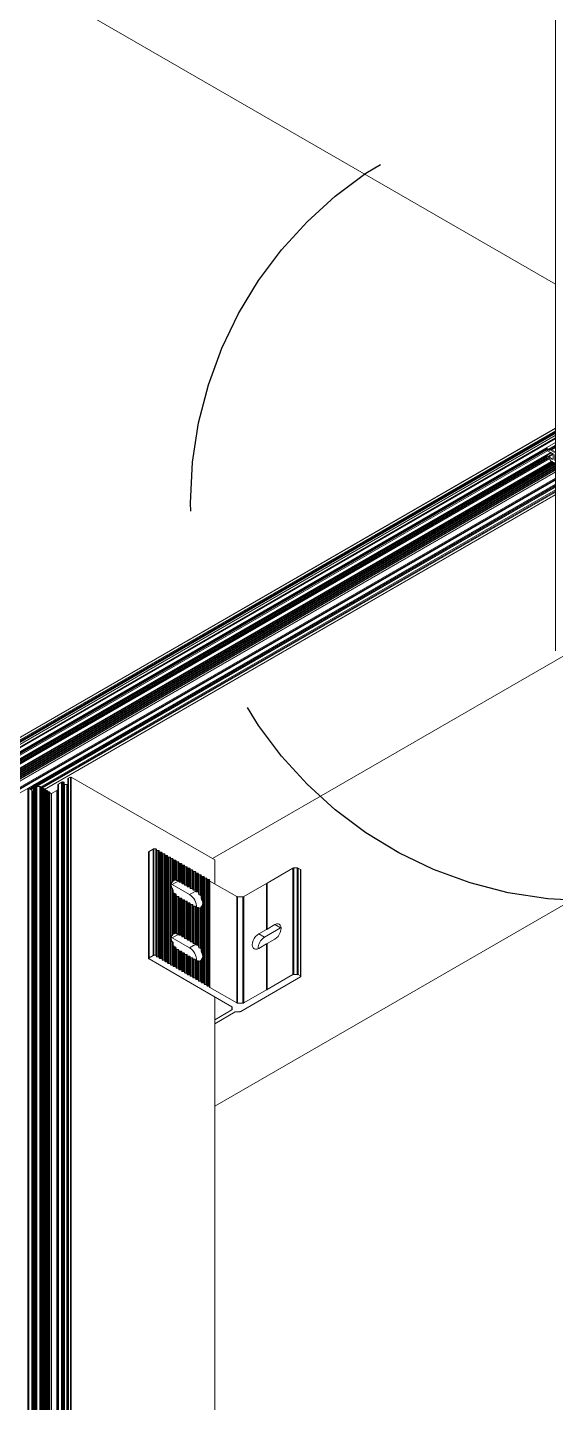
# Model space of a CAD drawing. Header units: millimetres. Extents: x 39 to 459, y 26 to 647.
# Drawn here: x 59.2 to 65.68, y 110.92 to 127.8 of the extents above; entities that cross this region are included whole.
import ezdxf

# ---------------------------------------------------------------- set-up
doc = ezdxf.new("R2010")
doc.units = ezdxf.units.MM
doc.linetypes.add('DASH2', pattern=[19.05, 12.7, -6.35])
doc.layers.add('ANTET', color=7, linetype='Continuous')

msp = doc.modelspace()

# ---------------------------------------------------------------- linework, layer by layer
at = {"color": 7, "linetype": 'Continuous', "lineweight": 15}
for p, q in [((65.681, 153.136), (65.681, 120.144)), ((54.718, 130.975), (65.681, 124.648)), ((65.681, 122.877), (52.989, 115.552)), ((65.681, 122.761), (52.99, 115.436)), ((53.004, 115.496), (65.681, 122.812)), ((65.575, 122.63), (52.847, 115.284)), ((65.575, 122.615), (52.847, 115.269)), ((65.576, 122.631), (52.848, 115.286)), ((65.576, 122.612), (52.848, 115.266)), ((65.581, 122.602), (52.853, 115.257)), ((65.583, 122.6), (52.855, 115.254)), ((65.62, 122.579), (52.892, 115.233)), ((65.629, 122.574), (52.901, 115.228)), ((65.575, 122.63), (65.575, 122.615)), ((65.576, 122.612), (65.581, 122.602)), ((65.586, 122.626), (65.578, 122.631)), ((65.583, 122.6), (65.62, 122.579)), ((65.589, 122.617), (65.589, 122.621)), ((65.645, 122.564), (65.589, 122.532)), ((65.591, 122.612), (65.681, 122.664)), ((65.606, 122.604), (65.592, 122.612)), ((65.654, 122.559), (65.598, 122.527)), ((65.627, 122.614), (65.608, 122.603)), ((65.627, 122.614), (65.608, 122.603)), ((65.62, 122.579), (65.624, 122.585)), ((65.624, 122.585), (65.629, 122.574)), ((65.629, 122.574), (65.645, 122.564)), ((65.638, 122.602), (65.633, 122.611)), ((65.65, 122.601), (65.644, 122.598)), ((65.65, 122.601), (65.644, 122.598)), ((65.645, 122.564), (65.65, 122.57)), ((65.65, 122.57), (65.654, 122.559)), ((65.654, 122.559), (65.654, 122.494)), ((65.661, 122.589), (65.656, 122.598)), ((65.672, 122.588), (65.667, 122.585)), ((65.672, 122.588), (65.667, 122.585)), ((65.675, 122.555), (65.671, 122.55)), ((65.68, 122.545), (65.675, 122.555)), ((65.681, 122.58), (65.678, 122.585)), ((65.575, 122.53), (52.847, 115.184)), ((65.575, 122.515), (52.847, 115.169)), ((65.576, 122.532), (52.848, 115.186)), ((65.578, 122.51), (52.85, 115.165)), ((65.581, 122.535), (52.853, 115.189)), ((65.586, 122.506), (52.858, 115.16)), ((52.86, 115.159), (65.588, 122.505)), ((65.606, 122.506), (52.878, 115.16)), ((65.608, 122.503), (52.88, 115.158)), ((65.627, 122.47), (52.899, 115.124)), ((65.633, 122.467), (52.905, 115.121)), ((65.644, 122.466), (52.916, 115.121)), ((65.65, 122.457), (52.922, 115.111)), ((65.656, 122.454), (52.928, 115.108)), ((65.667, 122.453), (52.939, 115.107)), ((65.672, 122.444), (52.944, 115.098)), ((65.678, 122.441), (52.95, 115.095)), ((65.681, 122.416), (52.973, 115.082)), ((65.681, 122.39), (52.996, 115.069)), ((65.575, 122.53), (65.575, 122.515)), ((65.581, 122.535), (65.576, 122.532)), ((65.578, 122.51), (65.586, 122.506)), ((65.632, 122.507), (65.583, 122.535)), ((65.589, 122.507), (65.589, 122.512)), ((65.592, 122.514), (65.606, 122.506)), ((65.608, 122.503), (65.627, 122.47)), ((65.637, 122.496), (65.632, 122.507)), ((65.633, 122.467), (65.638, 122.47)), ((65.641, 122.501), (65.636, 122.498)), ((65.641, 122.501), (65.637, 122.496)), ((65.654, 122.494), (65.641, 122.501)), ((65.644, 122.466), (65.65, 122.457)), ((65.656, 122.454), (65.661, 122.457)), ((65.667, 122.453), (65.672, 122.444)), ((65.671, 122.55), (65.671, 122.484)), ((65.68, 122.545), (65.671, 122.539)), ((65.681, 122.526), (65.671, 122.52)), ((65.681, 122.516), (65.671, 122.51)), ((65.681, 122.497), (65.671, 122.491)), ((65.671, 122.484), (65.681, 122.478)), ((65.681, 122.487), (65.674, 122.483)), ((65.678, 122.441), (65.681, 122.442)), ((65.681, 122.544), (65.68, 122.545)), ((65.681, 122.245), (52.992, 114.922)), ((65.681, 122.364), (53.018, 115.056)), ((65.681, 122.263), (53.045, 114.97)), ((65.681, 122.253), (53.045, 114.96)), ((65.681, 122.253), (53.049, 114.963)), ((59.311, 118.482), (65.681, 122.159)), ((65.681, 122.154), (59.317, 118.481)), ((65.681, 122.121), (59.36, 118.473)), ((65.681, 122.107), (59.375, 118.468)), ((61.5, 114.555), (72.464, 120.882)), ((61.472, 117.594), (65.784, 120.083)), ((59.276, 118.496), (59.288, 118.503)), ((59.288, 118.503), (59.288, 88.778)), ((59.294, 118.503), (59.294, 88.778)), ((59.294, 118.503), (59.303, 118.499)), ((59.581, 118.509), (59.621, 118.532)), ((59.581, 118.509), (59.581, 88.783)), ((59.621, 118.532), (59.632, 118.537)), ((59.64, 118.537), (59.649, 118.532)), ((59.65, 92.557), (59.65, 118.53)), ((59.65, 118.505), (59.655, 118.503)), ((59.683, 118.503), (59.695, 118.51)), ((59.695, 118.572), (59.695, 92.582)), ((59.696, 118.575), (59.705, 118.581)), ((59.706, 118.581), (59.731, 118.596)), ((59.737, 118.596), (61.499, 117.579)), ((59.205, 118.454), (59.205, 88.729)), ((59.205, 118.454), (59.216, 118.454)), ((59.216, 118.454), (59.216, 88.729)), ((59.219, 118.454), (59.219, 88.728)), ((59.219, 118.454), (59.256, 118.433)), ((59.24, 118.442), (59.275, 118.462)), ((59.275, 118.456), (59.245, 118.439)), ((59.256, 118.433), (59.256, 88.707)), ((59.256, 118.426), (59.265, 118.427)), ((59.265, 118.427), (59.265, 88.702)), ((59.265, 118.427), (59.275, 118.422)), ((59.275, 118.424), (59.273, 118.423)), ((59.275, 118.495), (59.275, 88.769)), ((59.276, 118.496), (59.276, 88.77)), ((59.303, 118.499), (59.303, 88.773)), ((59.304, 88.771), (59.304, 118.497)), ((59.304, 118.486), (59.313, 118.481)), ((59.313, 118.481), (59.313, 88.756)), ((59.315, 118.481), (59.315, 88.755)), ((59.315, 118.481), (59.354, 118.481)), ((59.354, 118.481), (59.354, 88.755)), ((59.36, 118.477), (59.36, 88.752)), ((59.366, 118.468), (59.366, 88.742)), ((59.366, 118.468), (59.376, 118.468)), ((59.376, 118.468), (59.376, 88.742)), ((59.382, 118.464), (59.382, 88.738)), ((59.388, 118.455), (59.388, 88.729)), ((59.388, 118.455), (59.399, 118.455)), ((59.399, 118.455), (59.399, 88.729)), ((59.405, 118.451), (59.405, 88.725)), ((59.411, 118.442), (59.411, 88.716)), ((59.411, 118.442), (59.422, 118.442)), ((59.422, 118.442), (59.422, 88.716)), ((59.428, 118.438), (59.428, 88.712)), ((59.434, 118.429), (59.434, 88.703)), ((59.434, 118.429), (59.444, 118.429)), ((59.444, 118.429), (59.444, 88.703)), ((59.45, 118.425), (59.45, 88.699)), ((59.456, 118.415), (59.456, 88.69)), ((59.456, 118.415), (59.467, 118.415)), ((59.467, 118.415), (59.467, 88.69)), ((59.473, 118.412), (59.473, 88.686)), ((59.474, 118.405), (59.474, 88.679)), ((59.474, 118.405), (59.491, 118.395)), ((59.491, 118.395), (59.491, 88.669)), ((59.496, 118.395), (59.56, 118.432)), ((59.496, 118.395), (59.496, 88.669)), ((59.56, 118.432), (59.56, 88.706)), ((59.56, 118.432), (59.569, 118.432)), ((59.569, 118.437), (59.575, 118.441)), ((59.569, 118.437), (59.569, 88.711)), ((59.575, 118.501), (59.575, 88.775)), ((59.655, 118.503), (59.655, 92.559)), ((59.655, 118.503), (59.683, 118.503)), ((59.683, 118.503), (59.683, 92.576)), ((60.688, 117.675), (60.688, 116.368)), ((60.693, 117.681), (60.745, 117.712)), ((60.693, 117.681), (60.693, 116.375)), ((60.745, 117.712), (60.745, 116.405)), ((60.752, 117.713), (60.752, 116.407)), ((60.752, 117.713), (60.775, 117.713)), ((60.775, 117.713), (60.775, 116.407)), ((60.785, 117.707), (60.785, 116.401)), ((60.795, 117.693), (60.795, 116.387)), ((60.795, 117.693), (60.809, 117.693)), ((60.809, 117.693), (60.809, 116.387)), ((60.819, 117.688), (60.819, 116.381)), ((60.829, 117.674), (60.829, 116.367)), ((60.829, 117.674), (60.844, 117.674)), ((60.844, 117.674), (60.844, 116.367)), ((60.854, 117.668), (60.854, 116.361)), ((60.864, 117.654), (60.864, 116.347)), ((60.864, 117.654), (60.878, 117.654)), ((60.878, 117.654), (60.878, 116.347)), ((60.888, 117.648), (60.888, 116.341)), ((60.898, 117.634), (60.898, 116.327)), ((60.898, 117.634), (60.912, 117.634)), ((60.912, 117.634), (60.912, 116.327)), ((60.922, 117.628), (60.922, 116.322)), ((60.932, 117.614), (60.932, 116.308)), ((60.932, 117.614), (60.947, 117.614)), ((60.947, 117.614), (60.947, 116.308)), ((60.957, 117.608), (60.957, 116.302)), ((60.967, 117.594), (60.967, 117.273)), ((60.967, 117.594), (60.981, 117.594)), ((60.981, 117.594), (60.981, 117.307)), ((60.991, 117.589), (60.991, 117.321)), ((61.001, 117.574), (61.001, 117.327)), ((61.001, 117.574), (61.015, 117.574)), ((61.015, 117.574), (61.015, 117.332)), ((61.025, 117.569), (61.025, 117.332)), ((61.035, 117.555), (61.035, 117.324)), ((61.035, 117.555), (61.05, 117.555)), ((61.05, 117.555), (61.05, 117.325)), ((61.06, 117.549), (61.06, 117.32)), ((61.07, 117.535), (61.07, 117.306)), ((61.07, 117.535), (61.084, 117.535)), ((61.084, 117.535), (61.084, 117.306)), ((61.094, 117.529), (61.094, 117.3)), ((61.104, 117.515), (61.104, 117.286)), ((61.104, 117.515), (61.118, 117.515)), ((61.118, 117.515), (61.118, 117.286)), ((61.128, 117.509), (61.128, 117.281)), ((61.138, 117.495), (61.138, 117.267)), ((61.138, 117.495), (61.153, 117.495)), ((61.153, 117.495), (61.153, 117.267)), ((61.5, 117.284), (61.5, 117.577)), ((61.163, 117.489), (61.163, 117.261)), ((61.173, 117.475), (61.173, 117.247)), ((61.173, 117.475), (61.187, 117.475)), ((61.187, 117.475), (61.187, 117.247)), ((61.197, 117.47), (61.197, 117.241)), ((61.207, 117.456), (61.207, 117.227)), ((61.207, 117.456), (61.221, 117.456)), ((61.221, 117.456), (61.221, 117.227)), ((61.231, 117.45), (61.231, 117.221)), ((61.241, 117.436), (61.241, 117.207)), ((61.241, 117.436), (61.256, 117.436)), ((61.256, 117.436), (61.256, 117.207)), ((61.266, 117.43), (61.266, 117.201)), ((61.276, 117.416), (61.276, 117.186)), ((61.276, 117.416), (61.29, 117.416)), ((61.29, 117.416), (61.29, 117.185)), ((61.3, 117.41), (61.3, 117.175)), ((61.31, 117.396), (61.31, 117.151)), ((61.31, 117.396), (61.324, 117.396)), ((61.324, 117.396), (61.324, 117.145)), ((61.334, 117.39), (61.334, 117.128)), ((61.344, 117.376), (61.344, 117.079)), ((61.344, 117.376), (61.359, 117.376)), ((61.359, 117.376), (61.359, 116.07)), ((61.369, 117.371), (61.369, 116.064)), ((61.379, 117.356), (61.379, 116.05)), ((61.379, 117.356), (61.393, 117.356)), ((61.393, 117.356), (61.393, 116.05)), ((61.403, 117.351), (61.403, 116.044)), ((61.413, 117.337), (61.413, 116.03)), ((61.413, 117.337), (61.427, 117.337)), ((61.427, 117.337), (61.427, 116.03)), ((61.437, 117.331), (61.437, 116.024)), ((62.142, 117.294), (62.459, 117.476)), ((62.459, 117.476), (62.459, 116.17)), ((62.47, 117.479), (62.47, 116.172)), ((62.47, 117.479), (62.513, 117.479)), ((62.513, 117.479), (62.513, 116.172)), ((62.525, 117.476), (62.525, 116.17)), ((62.525, 117.476), (62.551, 117.461)), ((62.551, 117.461), (62.551, 116.154)), ((62.556, 116.148), (62.556, 117.454)), ((60.967, 117.262), (60.967, 116.62)), ((60.968, 117.28), (60.978, 117.275)), ((61.059, 117.321), (60.978, 117.275)), ((61.191, 117.152), (60.978, 117.275)), ((60.981, 117.228), (60.981, 116.654)), ((60.991, 117.203), (60.991, 116.668)), ((61.001, 117.169), (61.001, 116.673)), ((61.015, 117.163), (61.015, 116.679)), ((61.06, 117.312), (61.06, 117.32)), ((61.084, 117.306), (61.07, 117.306)), ((61.094, 117.292), (61.094, 117.3)), ((61.118, 117.286), (61.104, 117.286)), ((61.128, 117.272), (61.128, 117.281)), ((61.153, 117.267), (61.138, 117.267)), ((61.163, 117.252), (61.163, 117.261)), ((61.187, 117.247), (61.173, 117.247)), ((61.266, 117.196), (61.191, 117.152)), ((61.197, 117.233), (61.197, 117.241)), ((61.221, 117.227), (61.207, 117.227)), ((61.231, 117.213), (61.231, 117.221)), ((61.256, 117.207), (61.241, 117.207)), ((61.266, 117.196), (61.266, 117.201)), ((61.44, 117.319), (61.44, 116.012)), ((61.77, 117.128), (61.44, 117.319)), ((61.856, 117.128), (62.134, 117.289)), ((62.134, 117.289), (62.134, 116.725)), ((62.142, 117.289), (62.134, 117.289)), ((62.142, 117.294), (62.142, 116.73)), ((61.025, 117.152), (61.025, 116.679)), ((61.035, 117.132), (61.035, 116.671)), ((61.05, 117.131), (61.05, 116.672)), ((61.06, 117.124), (61.06, 116.667)), ((61.07, 117.11), (61.07, 116.653)), ((61.084, 117.11), (61.07, 117.11)), ((61.084, 117.11), (61.084, 116.653)), ((61.094, 117.104), (61.094, 116.647)), ((61.104, 117.09), (61.104, 116.633)), ((61.118, 117.09), (61.104, 117.09)), ((61.118, 117.09), (61.118, 116.633)), ((61.128, 117.085), (61.128, 116.627)), ((61.138, 117.071), (61.138, 116.613)), ((61.153, 117.071), (61.138, 117.071)), ((61.153, 117.071), (61.153, 116.613)), ((61.163, 117.065), (61.163, 116.607)), ((61.173, 117.051), (61.173, 116.593)), ((61.187, 117.051), (61.173, 117.051)), ((61.187, 117.051), (61.187, 116.593)), ((61.197, 117.045), (61.197, 116.588)), ((61.207, 117.031), (61.207, 116.574)), ((61.221, 117.031), (61.207, 117.031)), ((61.221, 117.031), (61.221, 116.574)), ((61.231, 117.025), (61.231, 116.568)), ((61.241, 117.011), (61.241, 116.554)), ((61.256, 117.011), (61.241, 117.011)), ((61.256, 117.011), (61.256, 116.554)), ((61.266, 117.005), (61.266, 116.548)), ((61.276, 116.992), (61.276, 116.533)), ((61.29, 116.994), (61.29, 116.531)), ((61.3, 116.992), (61.3, 116.522)), ((61.31, 116.988), (61.31, 116.498)), ((61.324, 116.994), (61.324, 116.492)), ((61.334, 116.999), (61.334, 116.475)), ((61.344, 117.02), (61.344, 116.426)), ((61.77, 117.128), (61.77, 115.822)), ((61.781, 117.126), (61.781, 115.819)), ((61.781, 117.126), (61.845, 117.126)), ((61.845, 117.126), (61.845, 115.819)), ((61.856, 117.128), (61.856, 115.822)), ((61.059, 116.668), (60.978, 116.621)), ((61.06, 116.659), (61.06, 116.667)), ((61.084, 116.653), (61.07, 116.653)), ((61.094, 116.639), (61.094, 116.647)), ((62.039, 116.671), (62.134, 116.725)), ((62.11, 116.63), (62.039, 116.671)), ((62.308, 116.744), (62.11, 116.63)), ((62.134, 116.725), (62.142, 116.725)), ((62.142, 116.73), (62.237, 116.785)), ((62.142, 116.73), (62.142, 116.725)), ((62.308, 116.744), (62.237, 116.785)), ((62.308, 116.744), (62.315, 116.748)), ((60.967, 116.609), (60.967, 116.288)), ((60.978, 116.621), (60.968, 116.627)), ((61.191, 116.499), (60.978, 116.621)), ((60.981, 116.575), (60.981, 116.288)), ((60.991, 116.549), (60.991, 116.282)), ((61.001, 116.516), (61.001, 116.268)), ((61.015, 116.51), (61.015, 116.268)), ((61.025, 116.499), (61.025, 116.262)), ((61.035, 116.478), (61.035, 116.248)), ((61.118, 116.633), (61.104, 116.633)), ((61.128, 116.619), (61.128, 116.627)), ((61.153, 116.613), (61.138, 116.613)), ((61.163, 116.599), (61.163, 116.607)), ((61.187, 116.593), (61.173, 116.593)), ((61.266, 116.542), (61.191, 116.499)), ((61.197, 116.579), (61.197, 116.588)), ((61.221, 116.574), (61.207, 116.574)), ((61.231, 116.56), (61.231, 116.568)), ((61.256, 116.554), (61.241, 116.554)), ((61.266, 116.542), (61.266, 116.548)), ((62.039, 116.491), (62.134, 116.546)), ((62.134, 116.546), (62.134, 115.982)), ((62.134, 116.546), (62.142, 116.546)), ((62.142, 116.551), (62.237, 116.605)), ((62.142, 116.551), (62.142, 115.987)), ((60.693, 116.375), (60.745, 116.405)), ((61.709, 115.775), (60.693, 116.362)), ((60.752, 116.407), (60.775, 116.407)), ((60.785, 116.401), (60.785, 116.393)), ((60.795, 116.387), (60.809, 116.387)), ((60.819, 116.381), (60.819, 116.373)), ((60.829, 116.367), (60.844, 116.367)), ((60.854, 116.361), (60.854, 116.353)), ((60.864, 116.347), (60.878, 116.347)), ((60.888, 116.341), (60.888, 116.333)), ((60.898, 116.327), (60.912, 116.327)), ((60.922, 116.322), (60.922, 116.313)), ((61.05, 116.477), (61.05, 116.248)), ((61.06, 116.471), (61.06, 116.242)), ((61.07, 116.457), (61.07, 116.228)), ((61.084, 116.457), (61.07, 116.457)), ((61.084, 116.457), (61.084, 116.228)), ((61.094, 116.451), (61.094, 116.222)), ((61.104, 116.437), (61.104, 116.208)), ((61.118, 116.437), (61.104, 116.437)), ((61.118, 116.437), (61.118, 116.208)), ((61.128, 116.431), (61.128, 116.203)), ((61.138, 116.417), (61.138, 116.189)), ((61.153, 116.417), (61.138, 116.417)), ((61.153, 116.417), (61.153, 116.189)), ((61.163, 116.411), (61.163, 116.183)), ((61.173, 116.397), (61.173, 116.169)), ((61.187, 116.397), (61.173, 116.397)), ((61.187, 116.397), (61.187, 116.169)), ((61.197, 116.392), (61.197, 116.163)), ((61.207, 116.378), (61.207, 116.149)), ((61.221, 116.378), (61.207, 116.378)), ((61.221, 116.378), (61.221, 116.149)), ((61.231, 116.372), (61.231, 116.143)), ((61.241, 116.358), (61.241, 116.129)), ((61.256, 116.358), (61.241, 116.358)), ((61.256, 116.358), (61.256, 116.129)), ((61.266, 116.352), (61.266, 116.123)), ((61.276, 116.339), (61.276, 116.109)), ((61.29, 116.341), (61.29, 116.109)), ((61.3, 116.338), (61.3, 116.104)), ((61.31, 116.334), (61.31, 116.089)), ((61.324, 116.34), (61.324, 116.089)), ((61.334, 116.346), (61.334, 116.084)), ((61.344, 116.367), (61.344, 116.07)), ((60.932, 116.308), (60.947, 116.308)), ((60.957, 116.302), (60.957, 116.293)), ((60.967, 116.288), (60.981, 116.288)), ((60.991, 116.282), (60.991, 116.274)), ((61.001, 116.268), (61.015, 116.268)), ((61.025, 116.262), (61.025, 116.254)), ((61.035, 116.248), (61.05, 116.248)), ((61.06, 116.242), (61.06, 116.234)), ((61.07, 116.228), (61.084, 116.228)), ((61.094, 116.222), (61.094, 116.214)), ((61.104, 116.208), (61.118, 116.208)), ((61.128, 116.203), (61.128, 116.194)), ((61.138, 116.189), (61.153, 116.189)), ((61.163, 116.183), (61.163, 116.175)), ((61.173, 116.169), (61.187, 116.169)), ((61.197, 116.163), (61.197, 116.155)), ((61.207, 116.149), (61.221, 116.149)), ((61.231, 116.143), (61.231, 116.135)), ((61.818, 115.718), (62.551, 116.141)), ((62.142, 115.987), (62.459, 116.17)), ((62.47, 116.172), (62.513, 116.172)), ((62.525, 116.17), (62.551, 116.154)), ((61.241, 116.129), (61.256, 116.129)), ((61.266, 116.123), (61.266, 116.115)), ((61.276, 116.109), (61.29, 116.109)), ((61.3, 116.104), (61.3, 116.095)), ((61.31, 116.089), (61.324, 116.089)), ((61.334, 116.084), (61.334, 116.075)), ((61.344, 116.07), (61.359, 116.07)), ((61.369, 116.064), (61.369, 116.056)), ((61.379, 116.05), (61.393, 116.05)), ((61.403, 116.044), (61.403, 116.036)), ((61.413, 116.03), (61.427, 116.03)), ((61.437, 116.024), (61.437, 116.016)), ((61.77, 115.822), (61.44, 116.012)), ((61.856, 115.822), (62.134, 115.982)), ((62.142, 115.982), (62.134, 115.982)), ((62.142, 115.982), (62.142, 115.987)), ((61.5, 93.809), (61.5, 115.896)), ((61.781, 115.819), (61.845, 115.819)), ((61.5, 115.616), (61.709, 115.737)), ((61.5, 115.567), (61.752, 115.713)), ((61.714, 115.744), (61.714, 115.769)), ((61.806, 115.715), (61.763, 115.715))]:
    msp.add_line(p, q, dxfattribs=at)
at = {"color": 8, "linetype": 'Continuous', "lineweight": 15}
for p, q in [((65.681, 122.876), (52.988, 115.55)), ((65.681, 122.846), (52.988, 115.52)), ((65.681, 122.846), (52.988, 115.521)), ((65.681, 122.749), (52.988, 115.423)), ((65.681, 122.748), (52.988, 115.423)), ((65.681, 122.833), (52.989, 115.508)), ((65.681, 122.759), (52.989, 115.434)), ((65.681, 122.824), (52.993, 115.501)), ((65.681, 122.814), (53.002, 115.496)), ((65.681, 122.794), (53.042, 115.499)), ((65.681, 122.787), (53.045, 115.495)), ((65.681, 122.703), (52.988, 115.377)), ((65.681, 122.67), (65.589, 122.617)), ((65.681, 122.665), (65.59, 122.613)), ((65.681, 122.649), (65.604, 122.604)), ((65.681, 122.642), (65.631, 122.613)), ((65.681, 122.435), (52.962, 115.094)), ((65.681, 122.423), (52.967, 115.085)), ((65.681, 122.409), (52.984, 115.081)), ((65.681, 122.397), (52.99, 115.072)), ((65.592, 122.514), (65.589, 122.512)), ((65.681, 122.239), (52.988, 114.913)), ((65.681, 122.383), (53.007, 115.068)), ((65.681, 122.371), (53.012, 115.059)), ((65.681, 122.363), (53.025, 115.058)), ((65.681, 122.343), (53.042, 115.049)), ((65.681, 122.337), (53.045, 115.044)), ((65.681, 122.193), (52.988, 114.867)), ((65.681, 122.193), (59.29, 118.504)), ((65.681, 122.18), (59.302, 118.499)), ((65.681, 122.171), (59.304, 118.49)), ((65.681, 122.16), (59.31, 118.483)), ((65.681, 122.106), (59.377, 118.468)), ((65.681, 122.095), (59.382, 118.46)), ((65.681, 122.095), (59.382, 118.46)), ((65.681, 122.066), (59.405, 118.444)), ((65.681, 122.059), (59.413, 118.442)), ((65.783, 120.084), (61.471, 117.595)), ((59.621, 118.532), (59.621, 92.54)), ((59.621, 118.532), (59.621, 92.54)), ((59.632, 118.537), (59.632, 92.546)), ((59.64, 118.537), (59.64, 92.551)), ((59.649, 118.532), (59.649, 92.556)), ((59.696, 118.575), (59.696, 92.583)), ((59.705, 118.581), (59.705, 92.588)), ((59.706, 118.581), (59.706, 92.589)), ((59.731, 118.596), (59.731, 92.603)), ((59.737, 118.596), (59.737, 92.791)), ((59.275, 118.495), (59.203, 118.454)), ((59.275, 118.483), (59.222, 118.452)), ((59.275, 118.473), (59.23, 118.448)), ((59.275, 118.463), (59.239, 118.442)), ((61.499, 117.579), (61.499, 117.285)), ((61.499, 115.896), (61.499, 93.808)), ((61.709, 115.775), (61.709, 115.737))]:
    msp.add_line(p, q, dxfattribs=at)
at = {"color": 7, "linetype": 'Continuous', "lineweight": 15, "flags": 128}
for points in [[(65.633, 122.611), (65.632, 122.612), (65.632, 122.613), (65.631, 122.614), (65.63, 122.614), (65.629, 122.614), (65.628, 122.615), (65.628, 122.615), (65.627, 122.614)], [(65.644, 122.598), (65.644, 122.598), (65.643, 122.598), (65.642, 122.598), (65.641, 122.599), (65.64, 122.599), (65.64, 122.6), (65.639, 122.601), (65.638, 122.602)], [(65.656, 122.598), (65.655, 122.599), (65.654, 122.6), (65.653, 122.6), (65.653, 122.601), (65.652, 122.601), (65.651, 122.602), (65.65, 122.602), (65.65, 122.601)], [(65.667, 122.585), (65.666, 122.585), (65.665, 122.585), (65.665, 122.585), (65.664, 122.586), (65.663, 122.586), (65.662, 122.587), (65.662, 122.588), (65.661, 122.589)], [(65.678, 122.585), (65.678, 122.586), (65.677, 122.587), (65.676, 122.587), (65.675, 122.588), (65.674, 122.588), (65.674, 122.589), (65.673, 122.589), (65.672, 122.588)], [(65.627, 122.47), (65.628, 122.469), (65.628, 122.468), (65.629, 122.468), (65.63, 122.467), (65.631, 122.467), (65.632, 122.467), (65.632, 122.467), (65.633, 122.467)], [(65.638, 122.47), (65.639, 122.47), (65.64, 122.47), (65.64, 122.47), (65.641, 122.47), (65.642, 122.469), (65.643, 122.468), (65.644, 122.467), (65.644, 122.466)], [(65.65, 122.457), (65.65, 122.456), (65.651, 122.455), (65.652, 122.455), (65.653, 122.454), (65.653, 122.454), (65.654, 122.453), (65.655, 122.454), (65.656, 122.454)], [(65.661, 122.457), (65.662, 122.457), (65.662, 122.457), (65.663, 122.457), (65.664, 122.457), (65.665, 122.456), (65.665, 122.455), (65.666, 122.454), (65.667, 122.453)], [(65.672, 122.444), (65.673, 122.443), (65.674, 122.442), (65.674, 122.442), (65.675, 122.441), (65.676, 122.441), (65.677, 122.44), (65.678, 122.44), (65.678, 122.441)], [(59.354, 118.481), (59.355, 118.481), (59.356, 118.481), (59.357, 118.48), (59.358, 118.48), (59.359, 118.479), (59.359, 118.479), (59.36, 118.478), (59.36, 118.477)], [(59.36, 118.471), (59.36, 118.47), (59.36, 118.47), (59.361, 118.469), (59.361, 118.469), (59.362, 118.468), (59.363, 118.468), (59.364, 118.468), (59.366, 118.468)], [(59.376, 118.468), (59.377, 118.468), (59.379, 118.467), (59.38, 118.467), (59.381, 118.467), (59.381, 118.466), (59.382, 118.466), (59.382, 118.465), (59.382, 118.464)], [(59.382, 118.458), (59.382, 118.457), (59.383, 118.457), (59.383, 118.456), (59.384, 118.456), (59.385, 118.455), (59.386, 118.455), (59.387, 118.455), (59.388, 118.455)], [(59.399, 118.455), (59.4, 118.455), (59.401, 118.454), (59.402, 118.454), (59.403, 118.454), (59.404, 118.453), (59.404, 118.453), (59.405, 118.452), (59.405, 118.451)], [(59.405, 118.445), (59.405, 118.444), (59.405, 118.444), (59.406, 118.443), (59.407, 118.443), (59.408, 118.442), (59.409, 118.442), (59.41, 118.442), (59.411, 118.442)], [(59.422, 118.442), (59.423, 118.442), (59.424, 118.441), (59.425, 118.441), (59.426, 118.441), (59.427, 118.44), (59.427, 118.439), (59.427, 118.439), (59.428, 118.438)], [(59.428, 118.432), (59.428, 118.431), (59.428, 118.431), (59.429, 118.43), (59.429, 118.43), (59.43, 118.429), (59.431, 118.429), (59.432, 118.429), (59.434, 118.429)], [(59.444, 118.429), (59.445, 118.428), (59.446, 118.428), (59.447, 118.428), (59.448, 118.428), (59.449, 118.427), (59.45, 118.426), (59.45, 118.426), (59.45, 118.425)], [(59.45, 118.419), (59.45, 118.418), (59.451, 118.418), (59.451, 118.417), (59.452, 118.416), (59.453, 118.416), (59.454, 118.416), (59.455, 118.416), (59.456, 118.415)], [(59.467, 118.415), (59.468, 118.415), (59.469, 118.415), (59.47, 118.415), (59.471, 118.414), (59.472, 118.414), (59.472, 118.413), (59.473, 118.413), (59.473, 118.412)], [(60.775, 117.713), (60.777, 117.713), (60.779, 117.713), (60.78, 117.712), (60.782, 117.712), (60.783, 117.711), (60.784, 117.71), (60.785, 117.709), (60.785, 117.707)], [(60.785, 117.699), (60.785, 117.698), (60.786, 117.697), (60.787, 117.696), (60.788, 117.695), (60.789, 117.694), (60.791, 117.694), (60.793, 117.694), (60.795, 117.693)], [(60.809, 117.693), (60.811, 117.693), (60.813, 117.693), (60.815, 117.692), (60.816, 117.692), (60.817, 117.691), (60.818, 117.69), (60.819, 117.689), (60.819, 117.688)], [(60.819, 117.679), (60.819, 117.678), (60.82, 117.677), (60.821, 117.676), (60.822, 117.675), (60.824, 117.675), (60.825, 117.674), (60.827, 117.674), (60.829, 117.674)], [(60.844, 117.674), (60.845, 117.673), (60.847, 117.673), (60.849, 117.673), (60.851, 117.672), (60.852, 117.671), (60.853, 117.67), (60.853, 117.669), (60.854, 117.668)], [(60.854, 117.66), (60.854, 117.658), (60.854, 117.657), (60.855, 117.656), (60.856, 117.655), (60.858, 117.655), (60.86, 117.654), (60.862, 117.654), (60.864, 117.654)], [(60.878, 117.654), (60.88, 117.654), (60.882, 117.653), (60.883, 117.653), (60.885, 117.652), (60.886, 117.651), (60.887, 117.65), (60.888, 117.649), (60.888, 117.648)], [(60.888, 117.64), (60.888, 117.639), (60.889, 117.638), (60.89, 117.637), (60.891, 117.636), (60.892, 117.635), (60.894, 117.634), (60.896, 117.634), (60.898, 117.634)], [(60.912, 117.634), (60.914, 117.634), (60.916, 117.634), (60.918, 117.633), (60.919, 117.632), (60.921, 117.631), (60.921, 117.63), (60.922, 117.629), (60.922, 117.628)], [(60.922, 117.62), (60.922, 117.619), (60.923, 117.618), (60.924, 117.617), (60.925, 117.616), (60.927, 117.615), (60.928, 117.615), (60.93, 117.614), (60.932, 117.614)], [(60.947, 117.614), (60.949, 117.614), (60.95, 117.614), (60.952, 117.613), (60.954, 117.612), (60.955, 117.612), (60.956, 117.611), (60.956, 117.609), (60.957, 117.608)], [(60.957, 117.6), (60.957, 117.599), (60.957, 117.598), (60.958, 117.597), (60.959, 117.596), (60.961, 117.595), (60.963, 117.595), (60.965, 117.594), (60.967, 117.594)], [(60.981, 117.594), (60.983, 117.594), (60.985, 117.594), (60.986, 117.593), (60.988, 117.593), (60.989, 117.592), (60.99, 117.591), (60.991, 117.59), (60.991, 117.589)], [(60.991, 117.58), (60.991, 117.579), (60.992, 117.578), (60.993, 117.577), (60.994, 117.576), (60.995, 117.575), (60.997, 117.575), (60.999, 117.575), (61.001, 117.574)], [(61.015, 117.574), (61.017, 117.574), (61.019, 117.574), (61.021, 117.574), (61.022, 117.573), (61.024, 117.572), (61.024, 117.571), (61.025, 117.57), (61.025, 117.569)], [(61.025, 117.56), (61.025, 117.559), (61.026, 117.558), (61.027, 117.557), (61.028, 117.556), (61.03, 117.556), (61.031, 117.555), (61.033, 117.555), (61.035, 117.555)], [(61.05, 117.555), (61.052, 117.555), (61.053, 117.554), (61.055, 117.554), (61.057, 117.553), (61.058, 117.552), (61.059, 117.551), (61.059, 117.55), (61.06, 117.549)], [(61.06, 117.541), (61.06, 117.539), (61.06, 117.538), (61.061, 117.537), (61.063, 117.537), (61.064, 117.536), (61.066, 117.535), (61.068, 117.535), (61.07, 117.535)], [(61.084, 117.535), (61.086, 117.535), (61.088, 117.534), (61.089, 117.534), (61.091, 117.533), (61.092, 117.532), (61.093, 117.531), (61.094, 117.53), (61.094, 117.529)], [(61.094, 117.521), (61.094, 117.52), (61.095, 117.519), (61.096, 117.518), (61.097, 117.517), (61.098, 117.516), (61.1, 117.515), (61.102, 117.515), (61.104, 117.515)], [(61.118, 117.515), (61.12, 117.515), (61.122, 117.515), (61.124, 117.514), (61.125, 117.513), (61.127, 117.512), (61.128, 117.511), (61.128, 117.51), (61.128, 117.509)], [(61.128, 117.501), (61.128, 117.5), (61.129, 117.499), (61.13, 117.498), (61.131, 117.497), (61.133, 117.496), (61.134, 117.496), (61.136, 117.495), (61.138, 117.495)], [(61.153, 117.495), (61.155, 117.495), (61.156, 117.495), (61.158, 117.494), (61.16, 117.494), (61.161, 117.493), (61.162, 117.492), (61.162, 117.491), (61.163, 117.489)], [(61.015, 117.332), (61.015, 117.332), (61.019, 117.333), (61.022, 117.334), (61.024, 117.333), (61.025, 117.333), (61.025, 117.332)], [(61.025, 117.332), (61.025, 117.331), (61.025, 117.329), (61.025, 117.327)], [(61.025, 117.327), (61.025, 117.327), (61.026, 117.326), (61.028, 117.325), (61.031, 117.324), (61.034, 117.324), (61.035, 117.324)], [(61.163, 117.481), (61.163, 117.48), (61.163, 117.479), (61.164, 117.478), (61.166, 117.477), (61.167, 117.476), (61.169, 117.476), (61.171, 117.475), (61.173, 117.475)], [(61.187, 117.475), (61.189, 117.475), (61.191, 117.475), (61.193, 117.474), (61.194, 117.474), (61.195, 117.473), (61.196, 117.472), (61.197, 117.471), (61.197, 117.47)], [(61.197, 117.461), (61.197, 117.46), (61.198, 117.459), (61.199, 117.458), (61.2, 117.457), (61.201, 117.457), (61.203, 117.456), (61.205, 117.456), (61.207, 117.456)], [(61.221, 117.456), (61.223, 117.455), (61.225, 117.455), (61.227, 117.455), (61.228, 117.454), (61.23, 117.453), (61.231, 117.452), (61.231, 117.451), (61.231, 117.45)], [(61.231, 117.442), (61.231, 117.44), (61.232, 117.439), (61.233, 117.438), (61.234, 117.437), (61.236, 117.437), (61.237, 117.436), (61.239, 117.436), (61.241, 117.436)], [(61.256, 117.436), (61.258, 117.436), (61.259, 117.435), (61.261, 117.435), (61.263, 117.434), (61.264, 117.433), (61.265, 117.432), (61.265, 117.431), (61.266, 117.43)], [(61.266, 117.422), (61.266, 117.421), (61.266, 117.419), (61.267, 117.418), (61.269, 117.418), (61.27, 117.417), (61.272, 117.416), (61.274, 117.416), (61.276, 117.416)], [(61.29, 117.416), (61.292, 117.416), (61.294, 117.415), (61.296, 117.415), (61.297, 117.414), (61.298, 117.413), (61.299, 117.412), (61.3, 117.411), (61.3, 117.41)], [(61.3, 117.402), (61.3, 117.401), (61.301, 117.4), (61.302, 117.399), (61.303, 117.398), (61.304, 117.397), (61.306, 117.397), (61.308, 117.396), (61.31, 117.396)], [(61.324, 117.396), (61.326, 117.396), (61.328, 117.396), (61.33, 117.395), (61.331, 117.394), (61.333, 117.394), (61.334, 117.393), (61.334, 117.391), (61.334, 117.39)], [(61.334, 117.382), (61.335, 117.381), (61.335, 117.38), (61.336, 117.379), (61.337, 117.378), (61.339, 117.377), (61.34, 117.377), (61.342, 117.376), (61.344, 117.376)], [(61.359, 117.376), (61.361, 117.376), (61.362, 117.376), (61.364, 117.375), (61.366, 117.375), (61.367, 117.374), (61.368, 117.373), (61.368, 117.372), (61.369, 117.371)], [(61.369, 117.362), (61.369, 117.361), (61.369, 117.36), (61.37, 117.359), (61.372, 117.358), (61.373, 117.357), (61.375, 117.357), (61.377, 117.357), (61.379, 117.356)], [(61.393, 117.356), (61.395, 117.356), (61.397, 117.356), (61.399, 117.355), (61.4, 117.355), (61.401, 117.354), (61.402, 117.353), (61.403, 117.352), (61.403, 117.351)], [(61.403, 117.342), (61.403, 117.341), (61.404, 117.34), (61.405, 117.339), (61.406, 117.338), (61.407, 117.338), (61.409, 117.337), (61.411, 117.337), (61.413, 117.337)], [(61.427, 117.337), (61.429, 117.337), (61.431, 117.336), (61.433, 117.336), (61.434, 117.335), (61.436, 117.334), (61.437, 117.333), (61.437, 117.332), (61.437, 117.331)], [(60.967, 117.262), (60.966, 117.271), (60.967, 117.273)], [(61.07, 117.306), (61.068, 117.306), (61.066, 117.307), (61.064, 117.307), (61.063, 117.308), (61.061, 117.309), (61.06, 117.31), (61.06, 117.311), (61.06, 117.312)], [(61.094, 117.3), (61.094, 117.302), (61.093, 117.303), (61.092, 117.304), (61.091, 117.304), (61.089, 117.305), (61.088, 117.306), (61.086, 117.306), (61.084, 117.306)], [(61.104, 117.286), (61.102, 117.286), (61.1, 117.287), (61.098, 117.287), (61.097, 117.288), (61.096, 117.289), (61.095, 117.29), (61.094, 117.291), (61.094, 117.292)], [(61.128, 117.281), (61.128, 117.282), (61.128, 117.283), (61.127, 117.284), (61.125, 117.285), (61.124, 117.285), (61.122, 117.286), (61.12, 117.286), (61.118, 117.286)], [(61.138, 117.267), (61.136, 117.267), (61.134, 117.267), (61.133, 117.268), (61.131, 117.268), (61.13, 117.269), (61.129, 117.27), (61.128, 117.271), (61.128, 117.272)], [(61.163, 117.261), (61.162, 117.262), (61.162, 117.263), (61.161, 117.264), (61.16, 117.265), (61.158, 117.266), (61.156, 117.266), (61.155, 117.266), (61.153, 117.267)], [(61.173, 117.247), (61.171, 117.247), (61.169, 117.247), (61.167, 117.248), (61.166, 117.248), (61.164, 117.249), (61.163, 117.25), (61.163, 117.251), (61.163, 117.252)], [(61.197, 117.241), (61.197, 117.242), (61.196, 117.243), (61.195, 117.244), (61.194, 117.245), (61.193, 117.246), (61.191, 117.246), (61.189, 117.247), (61.187, 117.247)], [(61.207, 117.227), (61.205, 117.227), (61.203, 117.227), (61.201, 117.228), (61.2, 117.229), (61.199, 117.229), (61.198, 117.23), (61.197, 117.232), (61.197, 117.233)], [(61.231, 117.221), (61.231, 117.222), (61.231, 117.223), (61.23, 117.224), (61.228, 117.225), (61.227, 117.226), (61.225, 117.226), (61.223, 117.227), (61.221, 117.227)], [(61.241, 117.207), (61.239, 117.207), (61.237, 117.208), (61.236, 117.208), (61.234, 117.209), (61.233, 117.21), (61.232, 117.211), (61.231, 117.212), (61.231, 117.213)], [(61.266, 117.201), (61.265, 117.202), (61.265, 117.204), (61.264, 117.205), (61.263, 117.205), (61.261, 117.206), (61.259, 117.207), (61.258, 117.207), (61.256, 117.207)], [(61.266, 117.196), (61.266, 117.194), (61.266, 117.193)], [(61.3, 117.175), (61.3, 117.172), (61.3, 117.168), (61.3, 117.164)], [(61.07, 117.11), (61.068, 117.11), (61.066, 117.111), (61.064, 117.111), (61.063, 117.112), (61.061, 117.113), (61.06, 117.114), (61.06, 117.115), (61.06, 117.116)], [(61.094, 117.104), (61.094, 117.106), (61.093, 117.107), (61.092, 117.108), (61.091, 117.109), (61.089, 117.109), (61.088, 117.11), (61.086, 117.11), (61.084, 117.11)], [(61.104, 117.09), (61.102, 117.09), (61.1, 117.091), (61.098, 117.091), (61.097, 117.092), (61.096, 117.093), (61.095, 117.094), (61.094, 117.095), (61.094, 117.096)], [(61.128, 117.085), (61.128, 117.086), (61.128, 117.087), (61.127, 117.088), (61.125, 117.089), (61.124, 117.089), (61.122, 117.09), (61.12, 117.09), (61.118, 117.09)], [(61.138, 117.071), (61.136, 117.071), (61.134, 117.071), (61.133, 117.072), (61.131, 117.072), (61.13, 117.073), (61.129, 117.074), (61.128, 117.075), (61.128, 117.076)], [(61.163, 117.065), (61.162, 117.066), (61.162, 117.067), (61.161, 117.068), (61.16, 117.069), (61.158, 117.07), (61.156, 117.07), (61.155, 117.07), (61.153, 117.071)], [(61.173, 117.051), (61.171, 117.051), (61.169, 117.051), (61.167, 117.052), (61.166, 117.052), (61.164, 117.053), (61.163, 117.054), (61.163, 117.055), (61.163, 117.057)], [(61.197, 117.045), (61.197, 117.046), (61.196, 117.047), (61.195, 117.048), (61.194, 117.049), (61.193, 117.05), (61.191, 117.05), (61.189, 117.051), (61.187, 117.051)], [(61.207, 117.031), (61.205, 117.031), (61.203, 117.031), (61.201, 117.032), (61.2, 117.033), (61.199, 117.033), (61.198, 117.034), (61.197, 117.036), (61.197, 117.037)], [(61.231, 117.025), (61.231, 117.026), (61.231, 117.027), (61.23, 117.028), (61.228, 117.029), (61.227, 117.03), (61.225, 117.03), (61.223, 117.031), (61.221, 117.031)], [(61.241, 117.011), (61.239, 117.011), (61.237, 117.012), (61.236, 117.012), (61.234, 117.013), (61.233, 117.014), (61.232, 117.015), (61.231, 117.016), (61.231, 117.017)], [(61.266, 117.005), (61.265, 117.006), (61.265, 117.008), (61.264, 117.009), (61.263, 117.009), (61.261, 117.01), (61.259, 117.011), (61.258, 117.011), (61.256, 117.011)], [(61.276, 116.992), (61.273, 116.992), (61.27, 116.993), (61.268, 116.994), (61.266, 116.995), (61.266, 116.997)], [(61.3, 116.992), (61.3, 116.992), (61.299, 116.993), (61.297, 116.994), (61.293, 116.994), (61.29, 116.994), (61.29, 116.994)], [(61.31, 116.988), (61.309, 116.987), (61.306, 116.986), (61.303, 116.986), (61.301, 116.986), (61.3, 116.987), (61.3, 116.987)], [(61.334, 117.128), (61.334, 117.122), (61.334, 117.116), (61.334, 117.109)], [(61.025, 116.679), (61.025, 116.679), (61.024, 116.68), (61.022, 116.68), (61.019, 116.68), (61.015, 116.679)], [(61.025, 116.674), (61.025, 116.676), (61.025, 116.677), (61.025, 116.679)], [(61.035, 116.671), (61.033, 116.671), (61.03, 116.671), (61.028, 116.672), (61.026, 116.672), (61.025, 116.674)], [(61.07, 116.653), (61.068, 116.653), (61.066, 116.653), (61.064, 116.654), (61.063, 116.655), (61.061, 116.655), (61.06, 116.656), (61.06, 116.658), (61.06, 116.659)], [(61.094, 116.647), (61.094, 116.648), (61.093, 116.649), (61.092, 116.65), (61.091, 116.651), (61.089, 116.652), (61.088, 116.652), (61.086, 116.653), (61.084, 116.653)], [(62.039, 116.671), (62.019, 116.656), (62, 116.636), (61.984, 116.613), (61.972, 116.587), (61.964, 116.561), (61.961, 116.536), (61.964, 116.514), (61.972, 116.497), (61.984, 116.485), (62, 116.481), (62.019, 116.482), (62.039, 116.491)], [(62.237, 116.605), (62.257, 116.62), (62.276, 116.64), (62.292, 116.663), (62.304, 116.689), (62.312, 116.715), (62.315, 116.74), (62.312, 116.762), (62.304, 116.779), (62.292, 116.79), (62.276, 116.795), (62.257, 116.793), (62.237, 116.785)], [(60.967, 116.62), (60.966, 116.619), (60.967, 116.609)], [(61.104, 116.633), (61.102, 116.633), (61.1, 116.633), (61.098, 116.634), (61.097, 116.635), (61.096, 116.636), (61.095, 116.637), (61.094, 116.638), (61.094, 116.639)], [(61.128, 116.627), (61.128, 116.628), (61.128, 116.629), (61.127, 116.63), (61.125, 116.631), (61.124, 116.632), (61.122, 116.633), (61.12, 116.633), (61.118, 116.633)], [(61.138, 116.613), (61.136, 116.613), (61.134, 116.614), (61.133, 116.614), (61.131, 116.615), (61.13, 116.616), (61.129, 116.617), (61.128, 116.618), (61.128, 116.619)], [(61.163, 116.607), (61.162, 116.609), (61.162, 116.61), (61.161, 116.611), (61.16, 116.612), (61.158, 116.612), (61.156, 116.613), (61.155, 116.613), (61.153, 116.613)], [(61.173, 116.593), (61.171, 116.594), (61.169, 116.594), (61.167, 116.594), (61.166, 116.595), (61.164, 116.596), (61.163, 116.597), (61.163, 116.598), (61.163, 116.599)], [(61.197, 116.588), (61.197, 116.589), (61.196, 116.59), (61.195, 116.591), (61.194, 116.592), (61.193, 116.592), (61.191, 116.593), (61.189, 116.593), (61.187, 116.593)], [(61.207, 116.574), (61.205, 116.574), (61.203, 116.574), (61.201, 116.575), (61.2, 116.575), (61.199, 116.576), (61.198, 116.577), (61.197, 116.578), (61.197, 116.579)], [(61.231, 116.568), (61.231, 116.569), (61.231, 116.57), (61.23, 116.571), (61.228, 116.572), (61.227, 116.573), (61.225, 116.573), (61.223, 116.573), (61.221, 116.574)], [(61.241, 116.554), (61.239, 116.554), (61.237, 116.554), (61.236, 116.555), (61.234, 116.555), (61.233, 116.556), (61.232, 116.557), (61.231, 116.558), (61.231, 116.56)], [(61.266, 116.548), (61.265, 116.549), (61.265, 116.55), (61.264, 116.551), (61.263, 116.552), (61.261, 116.553), (61.259, 116.553), (61.258, 116.554), (61.256, 116.554)], [(61.266, 116.54), (61.266, 116.541), (61.266, 116.542)], [(61.3, 116.51), (61.3, 116.514), (61.3, 116.518), (61.3, 116.522)], [(60.775, 116.407), (60.777, 116.406), (60.779, 116.406), (60.78, 116.406), (60.782, 116.405), (60.783, 116.404), (60.784, 116.403), (60.785, 116.402), (60.785, 116.401)], [(60.785, 116.393), (60.785, 116.391), (60.786, 116.39), (60.787, 116.389), (60.788, 116.388), (60.789, 116.388), (60.791, 116.387), (60.793, 116.387), (60.795, 116.387)], [(60.809, 116.387), (60.811, 116.387), (60.813, 116.386), (60.815, 116.386), (60.816, 116.385), (60.817, 116.384), (60.818, 116.383), (60.819, 116.382), (60.819, 116.381)], [(60.819, 116.373), (60.819, 116.372), (60.82, 116.371), (60.821, 116.37), (60.822, 116.369), (60.824, 116.368), (60.825, 116.367), (60.827, 116.367), (60.829, 116.367)], [(60.844, 116.367), (60.845, 116.367), (60.847, 116.367), (60.849, 116.366), (60.851, 116.365), (60.852, 116.364), (60.853, 116.363), (60.853, 116.362), (60.854, 116.361)], [(60.854, 116.353), (60.854, 116.352), (60.854, 116.351), (60.855, 116.35), (60.856, 116.349), (60.858, 116.348), (60.86, 116.348), (60.862, 116.347), (60.864, 116.347)], [(60.878, 116.347), (60.88, 116.347), (60.882, 116.347), (60.883, 116.346), (60.885, 116.345), (60.886, 116.345), (60.887, 116.344), (60.888, 116.342), (60.888, 116.341)], [(60.888, 116.333), (60.888, 116.332), (60.889, 116.331), (60.89, 116.33), (60.891, 116.329), (60.892, 116.328), (60.894, 116.328), (60.896, 116.327), (60.898, 116.327)], [(60.912, 116.327), (60.914, 116.327), (60.916, 116.327), (60.918, 116.326), (60.919, 116.326), (60.921, 116.325), (60.921, 116.324), (60.922, 116.323), (60.922, 116.322)], [(60.922, 116.313), (60.922, 116.312), (60.923, 116.311), (60.924, 116.31), (60.925, 116.309), (60.927, 116.308), (60.928, 116.308), (60.93, 116.308), (60.932, 116.308)], [(61.07, 116.457), (61.068, 116.457), (61.066, 116.457), (61.064, 116.458), (61.063, 116.459), (61.061, 116.459), (61.06, 116.46), (61.06, 116.462), (61.06, 116.463)], [(61.094, 116.451), (61.094, 116.452), (61.093, 116.453), (61.092, 116.454), (61.091, 116.455), (61.089, 116.456), (61.088, 116.456), (61.086, 116.457), (61.084, 116.457)], [(61.104, 116.437), (61.102, 116.437), (61.1, 116.437), (61.098, 116.438), (61.097, 116.439), (61.096, 116.44), (61.095, 116.441), (61.094, 116.442), (61.094, 116.443)], [(61.128, 116.431), (61.128, 116.432), (61.128, 116.433), (61.127, 116.434), (61.125, 116.435), (61.124, 116.436), (61.122, 116.437), (61.12, 116.437), (61.118, 116.437)], [(61.138, 116.417), (61.136, 116.417), (61.134, 116.418), (61.133, 116.418), (61.131, 116.419), (61.13, 116.42), (61.129, 116.421), (61.128, 116.422), (61.128, 116.423)], [(61.163, 116.411), (61.162, 116.413), (61.162, 116.414), (61.161, 116.415), (61.16, 116.416), (61.158, 116.416), (61.156, 116.417), (61.155, 116.417), (61.153, 116.417)], [(61.173, 116.397), (61.171, 116.398), (61.169, 116.398), (61.167, 116.398), (61.166, 116.399), (61.164, 116.4), (61.163, 116.401), (61.163, 116.402), (61.163, 116.403)], [(61.197, 116.392), (61.197, 116.393), (61.196, 116.394), (61.195, 116.395), (61.194, 116.396), (61.193, 116.396), (61.191, 116.397), (61.189, 116.397), (61.187, 116.397)], [(61.207, 116.378), (61.205, 116.378), (61.203, 116.378), (61.201, 116.379), (61.2, 116.379), (61.199, 116.38), (61.198, 116.381), (61.197, 116.382), (61.197, 116.383)], [(61.231, 116.372), (61.231, 116.373), (61.231, 116.374), (61.23, 116.375), (61.228, 116.376), (61.227, 116.377), (61.225, 116.377), (61.223, 116.377), (61.221, 116.378)], [(61.241, 116.358), (61.239, 116.358), (61.237, 116.358), (61.236, 116.359), (61.234, 116.359), (61.233, 116.36), (61.232, 116.361), (61.231, 116.362), (61.231, 116.364)], [(61.266, 116.352), (61.265, 116.353), (61.265, 116.354), (61.264, 116.355), (61.263, 116.356), (61.261, 116.357), (61.259, 116.357), (61.258, 116.358), (61.256, 116.358)], [(61.266, 116.344), (61.266, 116.343), (61.267, 116.341), (61.269, 116.34), (61.271, 116.339), (61.275, 116.339), (61.276, 116.339)], [(61.29, 116.341), (61.291, 116.341), (61.294, 116.341), (61.297, 116.34), (61.299, 116.34), (61.3, 116.339), (61.3, 116.338)], [(61.3, 116.333), (61.3, 116.333), (61.301, 116.333), (61.302, 116.332), (61.305, 116.333), (61.309, 116.334), (61.31, 116.334)], [(61.334, 116.456), (61.334, 116.462), (61.334, 116.469), (61.334, 116.475)], [(60.947, 116.308), (60.949, 116.307), (60.95, 116.307), (60.952, 116.307), (60.954, 116.306), (60.955, 116.305), (60.956, 116.304), (60.956, 116.303), (60.957, 116.302)], [(60.957, 116.293), (60.957, 116.292), (60.957, 116.291), (60.958, 116.29), (60.959, 116.289), (60.961, 116.289), (60.963, 116.288), (60.965, 116.288), (60.967, 116.288)], [(60.981, 116.288), (60.983, 116.288), (60.985, 116.287), (60.986, 116.287), (60.988, 116.286), (60.989, 116.285), (60.99, 116.284), (60.991, 116.283), (60.991, 116.282)], [(60.991, 116.274), (60.991, 116.273), (60.992, 116.271), (60.993, 116.27), (60.994, 116.27), (60.995, 116.269), (60.997, 116.268), (60.999, 116.268), (61.001, 116.268)], [(61.015, 116.268), (61.017, 116.268), (61.019, 116.267), (61.021, 116.267), (61.022, 116.266), (61.024, 116.265), (61.024, 116.264), (61.025, 116.263), (61.025, 116.262)], [(61.025, 116.254), (61.025, 116.253), (61.026, 116.252), (61.027, 116.251), (61.028, 116.25), (61.03, 116.249), (61.031, 116.248), (61.033, 116.248), (61.035, 116.248)], [(61.05, 116.248), (61.052, 116.248), (61.053, 116.248), (61.055, 116.247), (61.057, 116.246), (61.058, 116.245), (61.059, 116.244), (61.059, 116.243), (61.06, 116.242)], [(61.06, 116.234), (61.06, 116.233), (61.06, 116.232), (61.061, 116.231), (61.063, 116.23), (61.064, 116.229), (61.066, 116.229), (61.068, 116.228), (61.07, 116.228)], [(61.084, 116.228), (61.086, 116.228), (61.088, 116.228), (61.089, 116.227), (61.091, 116.227), (61.092, 116.226), (61.093, 116.225), (61.094, 116.224), (61.094, 116.222)], [(61.094, 116.214), (61.094, 116.213), (61.095, 116.212), (61.096, 116.211), (61.097, 116.21), (61.098, 116.209), (61.1, 116.209), (61.102, 116.209), (61.104, 116.208)], [(61.118, 116.208), (61.12, 116.208), (61.122, 116.208), (61.124, 116.207), (61.125, 116.207), (61.127, 116.206), (61.128, 116.205), (61.128, 116.204), (61.128, 116.203)], [(61.128, 116.194), (61.128, 116.193), (61.129, 116.192), (61.13, 116.191), (61.131, 116.19), (61.133, 116.19), (61.134, 116.189), (61.136, 116.189), (61.138, 116.189)], [(61.153, 116.189), (61.155, 116.188), (61.156, 116.188), (61.158, 116.188), (61.16, 116.187), (61.161, 116.186), (61.162, 116.185), (61.162, 116.184), (61.163, 116.183)], [(61.163, 116.175), (61.163, 116.173), (61.163, 116.172), (61.164, 116.171), (61.166, 116.17), (61.167, 116.17), (61.169, 116.169), (61.171, 116.169), (61.173, 116.169)], [(61.187, 116.169), (61.189, 116.169), (61.191, 116.168), (61.193, 116.168), (61.194, 116.167), (61.195, 116.166), (61.196, 116.165), (61.197, 116.164), (61.197, 116.163)], [(61.197, 116.155), (61.197, 116.154), (61.198, 116.152), (61.199, 116.152), (61.2, 116.151), (61.201, 116.15), (61.203, 116.149), (61.205, 116.149), (61.207, 116.149)], [(61.221, 116.149), (61.223, 116.149), (61.225, 116.148), (61.227, 116.148), (61.228, 116.147), (61.23, 116.146), (61.231, 116.145), (61.231, 116.144), (61.231, 116.143)], [(61.231, 116.135), (61.231, 116.134), (61.232, 116.133), (61.233, 116.132), (61.234, 116.131), (61.236, 116.13), (61.237, 116.13), (61.239, 116.129), (61.241, 116.129)], [(61.256, 116.129), (61.258, 116.129), (61.259, 116.129), (61.261, 116.128), (61.263, 116.127), (61.264, 116.127), (61.265, 116.126), (61.265, 116.124), (61.266, 116.123)], [(61.266, 116.115), (61.266, 116.114), (61.266, 116.113), (61.267, 116.112), (61.269, 116.111), (61.27, 116.11), (61.272, 116.11), (61.274, 116.109), (61.276, 116.109)], [(61.29, 116.109), (61.292, 116.109), (61.294, 116.109), (61.296, 116.108), (61.297, 116.108), (61.298, 116.107), (61.299, 116.106), (61.3, 116.105), (61.3, 116.104)], [(61.3, 116.095), (61.3, 116.094), (61.301, 116.093), (61.302, 116.092), (61.303, 116.091), (61.304, 116.09), (61.306, 116.09), (61.308, 116.09), (61.31, 116.089)], [(61.324, 116.089), (61.326, 116.089), (61.328, 116.089), (61.33, 116.088), (61.331, 116.088), (61.333, 116.087), (61.334, 116.086), (61.334, 116.085), (61.334, 116.084)], [(61.334, 116.075), (61.335, 116.074), (61.335, 116.073), (61.336, 116.072), (61.337, 116.071), (61.339, 116.071), (61.34, 116.07), (61.342, 116.07), (61.344, 116.07)], [(61.359, 116.07), (61.361, 116.07), (61.362, 116.069), (61.364, 116.069), (61.366, 116.068), (61.367, 116.067), (61.368, 116.066), (61.368, 116.065), (61.369, 116.064)], [(61.369, 116.056), (61.369, 116.054), (61.369, 116.053), (61.37, 116.052), (61.372, 116.052), (61.373, 116.051), (61.375, 116.05), (61.377, 116.05), (61.379, 116.05)], [(61.393, 116.05), (61.395, 116.05), (61.397, 116.049), (61.399, 116.049), (61.4, 116.048), (61.401, 116.047), (61.402, 116.046), (61.403, 116.045), (61.403, 116.044)], [(61.403, 116.036), (61.403, 116.035), (61.404, 116.034), (61.405, 116.033), (61.406, 116.032), (61.407, 116.031), (61.409, 116.03), (61.411, 116.03), (61.413, 116.03)], [(61.427, 116.03), (61.429, 116.03), (61.431, 116.03), (61.433, 116.029), (61.434, 116.028), (61.436, 116.027), (61.437, 116.026), (61.437, 116.025), (61.437, 116.024)]]:
    msp.add_lwpolyline(points, dxfattribs=at)
at = {"color": 7, "linetype": 'Continuous', "lineweight": 15}
for centre, radius, start, end in [((65.576, 122.63), 0.00175, 50.8105, 189.2839), ((65.58, 122.615), 0.00575, 181.8842, 211.1788), ((65.586, 122.605), 0.00579, 208.8963, 237.9918), ((65.583, 122.621), 0.00615, 2.6055, 57.3945), ((65.595, 122.617), 0.00615, 182.6183, 237.3817), ((65.607, 122.605), 0.00201, 234.3866, 294.2579), ((65.577, 122.53), 0.00201, 125.6252, 185.7311), ((65.581, 122.516), 0.00614, 182.5868, 237.3934), ((65.582, 122.533), 0.00202, 54.4767, 114.1678), ((65.587, 122.507), 0.00175, 230.8438, 9.1915), ((65.591, 122.512), 0.00175, 50.7766, 189.1994), ((65.603, 122.501), 0.00574, 28.8052, 58.1356), ((59.291, 118.498), 0.00615, 62.6139, 117.4058), ((59.585, 118.5), 0.0101, 114.357, 174.3115), ((59.622, 118.529), 0.00319, 115.3877, 120.6008), ((59.636, 118.529), 0.00933, 62.8152, 114.3016), ((59.648, 118.53), 0.00202, 5.7568, 65.5957), ((59.698, 118.572), 0.00279, 119.6675, 175.9057), ((59.707, 118.579), 0.00284, 119.2458, 124.8835), ((59.734, 118.59), 0.00615, 62.6035, 117.3866), ((59.205, 118.449), 0.00577, 88.8707, 118.0435), ((59.216, 118.449), 0.00576, 61.9434, 91.1533), ((59.277, 118.494), 0.00201, 114.36, 174.2552), ((59.302, 118.497), 0.00201, 5.7204, 65.5863), ((59.315, 118.487), 0.00576, 241.9434, 271.1533), ((59.475, 118.406), 0.00201, 185.5961, 245.7106), ((59.494, 118.4), 0.00614, 242.5981, 297.4117), ((60.696, 117.674), 0.00804, 114.3585, 174.3176), ((60.752, 117.699), 0.0144, 88.8605, 118.0199), ((61.498, 117.577), 0.00201, 5.6902, 65.6717), ((61.093, 117.094), 0.251, 111.6671, 114.15), ((61.051, 117.316), 0.00954, 33.8538, 101.2665), ((61.442, 117.323), 0.00502, 185.6614, 245.6564), ((62.47, 117.456), 0.0231, 88.8492, 118.0359), ((62.514, 117.456), 0.0231, 61.9658, 91.1452), ((62.548, 117.454), 0.00804, 5.6968, 65.6352), ((60.846, 117.416), 0.173, 321.1557, 326.7903), ((60.943, 117.198), 0.0478, 5.0536, 38.0906), ((61.008, 117.185), 0.0174, 179.8597, 244.903), ((61.011, 117.15), 0.014, 7.4731, 73.9993), ((61.056, 117.32), 0.00343, 0.0997, 20.5154), ((61.275, 117.196), 0.00969, 197.4104, 274.4531), ((61.289, 117.174), 0.0106, 7.4492, 87.018), ((61.314, 117.165), 0.0145, 186.1453, 252.1512), ((61.035, 117.142), 0.0103, 188.6465, 269.1067), ((61.05, 117.119), 0.0118, 34.537, 90.2922), ((61.056, 117.124), 0.00343, 0.0997, 20.5154), ((61.1, 117.003), 0.175, 356.2168, 58.7758), ((61.315, 117.128), 0.0193, 359.8745, 61.266), ((61.31, 117.033), 0.0421, 290.5651, 306.0506), ((61.405, 117.116), 0.0712, 185.5047, 211.2465), ((61.499, 116.925), 0.181, 148.3557, 155.0159), ((62.173, 117), 0.839, 179.9112, 180.0888), ((61.78, 117.149), 0.0231, 241.9703, 271.1407), ((61.845, 117.149), 0.0231, 268.8494, 298.033), ((60.849, 116.761), 0.17, 321.1039, 326.8421), ((59.346, 120.576), 4.239, 292.8351, 292.9819), ((61.051, 116.662), 0.0103, 36.5986, 98.5216), ((61.056, 116.667), 0.00343, 0.0997, 20.5154), ((60.943, 116.545), 0.0479, 5.0725, 38.0687), ((61.007, 116.531), 0.0163, 177.4728, 247.2899), ((61.011, 116.497), 0.0139, 7.369, 74.1129), ((61.035, 116.489), 0.0102, 188.2325, 269.5207), ((61.097, 116.348), 0.178, 357.0316, 58.1914), ((61.275, 116.543), 0.00973, 197.6034, 274.2601), ((61.289, 116.52), 0.011, 8.8216, 85.6456), ((61.314, 116.512), 0.0145, 185.9288, 252.3676), ((61.315, 116.475), 0.0192, 359.7412, 61.3994), ((62.197, 116.49), 0.165, 121.9813, 180.9219), ((60.695, 116.368), 0.00698, 110.7707, 249.2293), ((60.752, 116.392), 0.0144, 88.8605, 118.0199), ((61.05, 116.466), 0.0111, 32.4901, 92.3569), ((61.056, 116.471), 0.00343, 0.0997, 20.5154), ((61.311, 116.377), 0.0387, 289.8736, 306.7593), ((61.402, 116.462), 0.0684, 184.9629, 211.7883), ((61.502, 116.27), 0.185, 148.4126, 154.959), ((62.171, 116.347), 0.837, 179.911, 180.089), ((62.47, 116.149), 0.0231, 88.8492, 118.0359), ((62.514, 116.149), 0.0231, 61.9658, 91.1452), ((62.549, 116.148), 0.00698, 290.7707, 69.2293), ((61.442, 116.016), 0.00502, 185.6614, 245.6564), ((61.78, 115.842), 0.0231, 241.9703, 271.1407), ((61.845, 115.842), 0.0231, 268.8494, 298.033), ((61.706, 115.768), 0.00805, 5.7054, 65.6266), ((61.706, 115.744), 0.00804, 294.3564, 354.3254), ((61.762, 115.692), 0.0231, 88.8657, 118.0299), ((61.807, 115.738), 0.0231, 268.8459, 298.0365)]:
    msp.add_arc(centre, radius, start, end, dxfattribs=at)
for centre, start_param, end_param in [((61.102, 117.248), 2.104928, 2.206336), ((61.067, 117.228), 1.675343, 1.760812), ((61.136, 117.268), 2.723418, 3.084132), ((61.136, 117.268), 3.199054, 3.559767), ((61.102, 117.248), 4.07685, 4.178257), ((61.251, 117.089), 1.339942, 1.426), ((61.067, 117.228), 4.522374, 4.607843), ((61.251, 117.089), 4.857186, 4.943243), ((61.217, 117.069), 0.884668, 0.989594), ((61.217, 117.069), 5.293591, 5.398518), ((61.182, 117.05), 5.977919, 6.588452), ((61.136, 116.614), 2.723418, 3.084132), ((61.102, 116.595), 2.104928, 2.206336), ((61.067, 116.575), 1.675343, 1.760812), ((61.136, 116.614), 3.199054, 3.559767), ((61.102, 116.595), 4.07685, 4.178257), ((61.067, 116.575), 4.522374, 4.607843), ((61.251, 116.436), 1.339942, 1.426), ((61.217, 116.416), 0.884668, 0.989594), ((61.251, 116.436), 4.857186, 4.943243), ((61.217, 116.416), 5.293591, 5.398518), ((61.182, 116.396), 5.977919, 6.588452)]:
    msp.add_ellipse(centre, major_axis=(0.17, 0), ratio=0.577453, start_param=start_param, end_param=end_param, dxfattribs=at)
at = {"layer": 'ANTET', "color": 0, "linetype": 'DASH2', "ltscale": 0.4}
msp.add_circle((66.086, 121.96), 4.884, dxfattribs=at)

doc.saveas('drawing.dxf')
